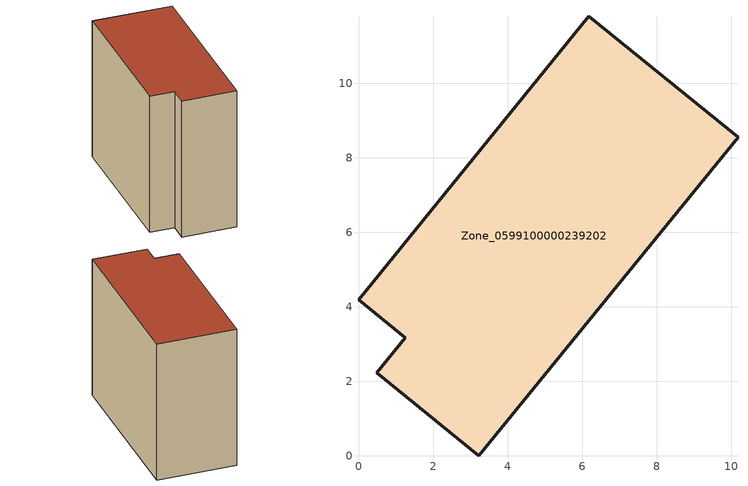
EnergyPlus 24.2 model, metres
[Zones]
Zone_0599100000239202
 floor ground (C_G): 0.49,2.23 1.26,3.17 0,4.19 6.19,11.81 10.19,8.56 3.23,0 z0
 wall outside (C_F): 1.26,3.17 0.49,2.23 3.23,0 10.19,8.56 6.19,11.81 0,4.19 1.26,3.17 z0:9.43
 roof outside (C_R): 6.19,11.81 0,4.19 1.26,3.17 0.49,2.23 3.23,0 10.19,8.56 z9.43
[BUILDING]
Pand.0599100000239202: North Axis=0; Terrain=City; Loads Convergence Tolerance Value=0.04; Temperature Convergence Tolerance Value=0.4; Solar Distribution=FullExterior; Maximum Number of Warmup Days=25; Minimum Number of Warmup Days=1
[Site:Location]
Rotterdam.The.Hague.AP_ZH_NLD Design_Conditions: Latitude=51.96; Longitude=4.45; Time Zone=1; Elevation=-4.5
[SITE:GROUNDTEMPERATURE:BUILDINGSURFACE]
18, 18, 18, 18, 18, 18, 18, 18, 18, 18, 18, 18
[MATERIAL] Thermal Absorptance=0.9; Solar Absorptance=0.7; Visible Absorptance=0.7
Name | Roughness | Thickness | Conductivity | Density | Specific Heat
G.TI.1946 | MediumSmooth | 0.15 | 1 | 540 | 1210
F.TI.1946 | Rough | 0.3 | 0.857143 | 1920 | 840
R.TI.1946 | MediumRough | 0.2 | 0.1 | 1500 | 1000
[CONSTRUCTION]
C_G: G.TI.1946
C_F: F.TI.1946
C_R: R.TI.1946
[ZONE]
Zone_0599100000239202: Type=1; Multiplier=1; Ceiling Height=Autocalculate; Volume=Autocalculate; Floor Area=autocalculate; Part of Total Floor Area=Yes
[ZONEINFILTRATION:DESIGNFLOWRATE]
Infil_Zone_0599100000239202: Zone or ZoneList or Space or SpaceList=Zone_0599100000239202; Schedule=AlwaysOn; Design Flow Rate Calculation Method=Flow/Area; Flow Rate per Floor Area=0.003; Constant Term Coefficient=1; Temperature Term Coefficient=0; Velocity Term Coefficient=0; Velocity Squared Term Coefficient=0
[HVACTEMPLATE:ZONE:IDEALLOADSAIRSYSTEM]
Zone_0599100000239202: Maximum Heating Supply Air Temperature=50; Minimum Cooling Supply Air Temperature=13; Maximum Heating Supply Air Humidity Ratio=0.0156; Minimum Cooling Supply Air Humidity Ratio=0.0077; Heating Limit=NoLimit; Cooling Limit=NoLimit; Dehumidification Control Type=ConstantSensibleHeatRatio; Cooling Sensible Heat Ratio=0.7; Dehumidification Setpoint=60; Humidification Control Type=None; Humidification Setpoint=30; Outdoor Air Method=None; Outdoor Air Flow Rate per Person=0.00944; Outdoor Air Flow Rate per Zone Floor Area=0; Outdoor Air Flow Rate per Zone=0; Demand Controlled Ventilation Type=None; Outdoor Air Economizer Type=NoEconomizer; Heat Recovery Type=None; Sensible Heat Recovery Effectiveness=0.7; Latent Heat Recovery Effectiveness=0.65
[ZONECONTROL:THERMOSTAT]
ThermostatControl_Zone_0599100000239202: Zone or ZoneList=Zone_0599100000239202; Control Type Schedule=DualSetpointControlType; Control 1=Thermostat_Zone_0599100000239202; Temperature Difference Between Cutout And Setpoint=0
[THERMOSTATSETPOINT:DUALSETPOINT]
Thermostat_Zone_0599100000239202: Heating Setpoint Temperature Schedule=HeatingSetpoint_Zone_0599100000239202; Cooling Setpoint Temperature Schedule=CoolingSetpoint_Zone_0599100000239202
[SCHEDULE:COMPACT]
HeatingSetpoint_Zone_0599100000239202: Through: 12/31, For: AllDays, Until: 24:00, 21
CoolingSetpoint_Zone_0599100000239202: Through: 12/31, For: AllDays, Until: 24:00, 24
DualSetpointControlType: Through: 12/31, For: AllDays, Until: 24:00, 4
AlwaysOn: Through: 12/31, For: AllDays, Until: 24:00, 1
